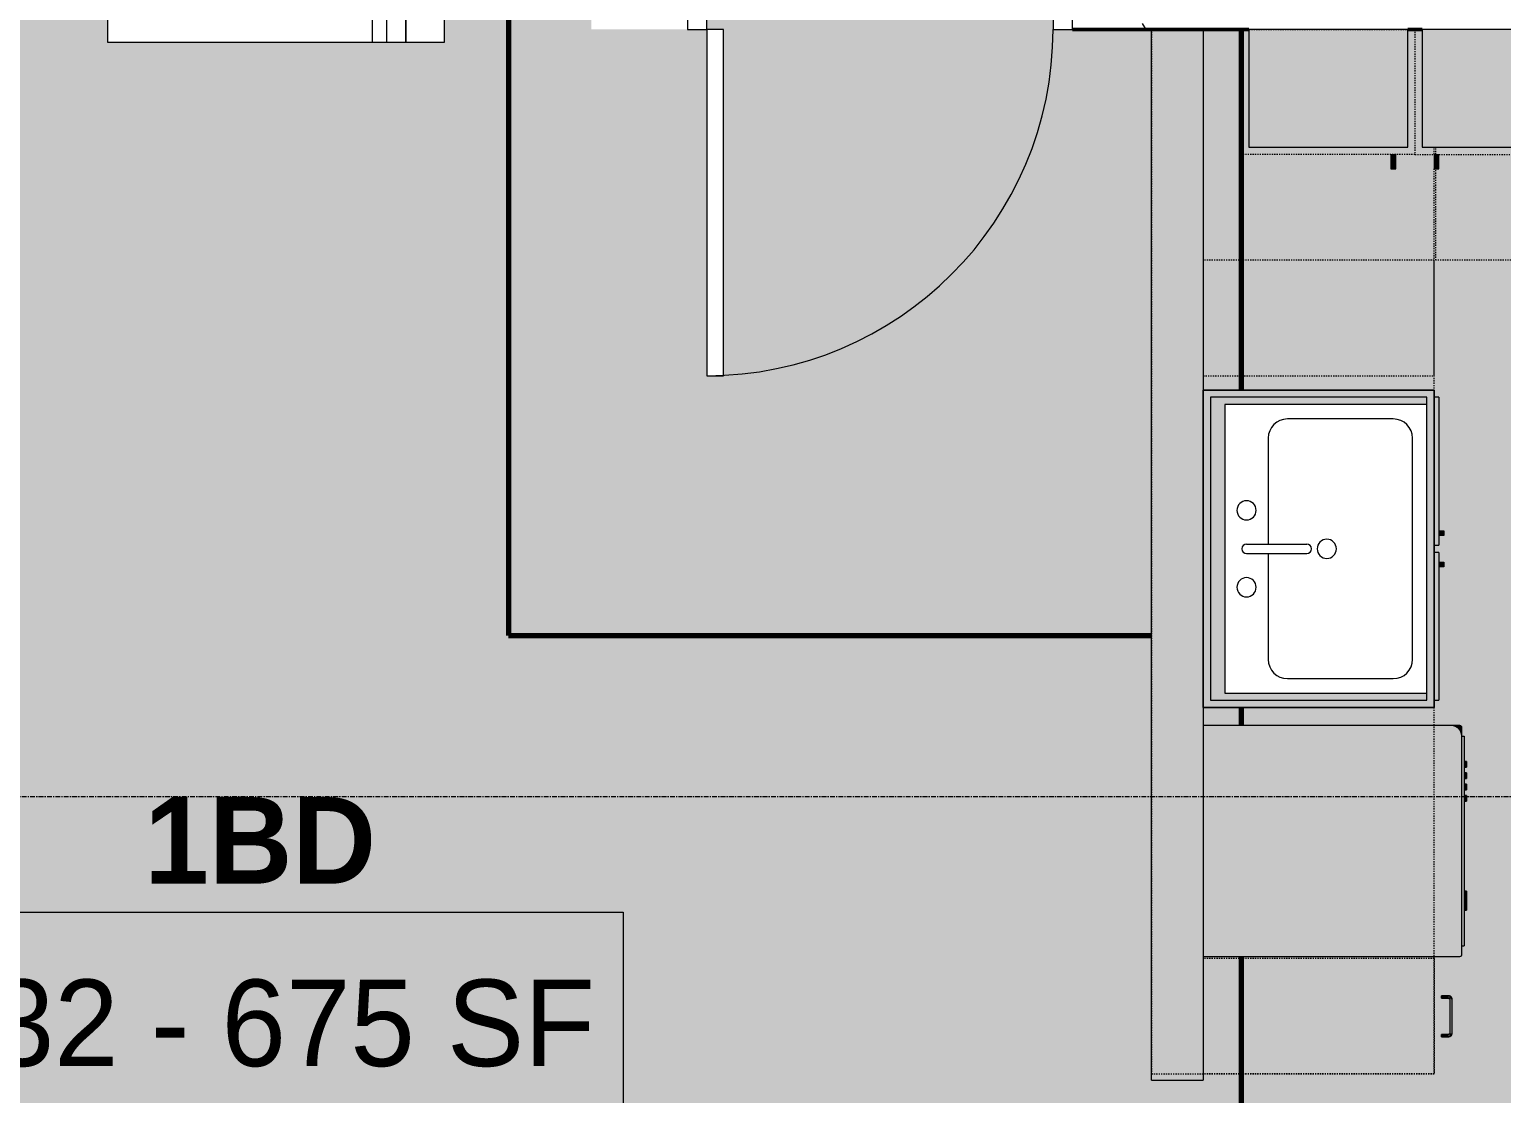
# Model space of a CAD drawing. Header units: inches. Extents: x -4218 to -1814, y 9706 to 12426.
# Drawn here: x -3717.9 to -3564.9, y 11251.4 to 11362 of the extents above; entities that cross this region are included whole.
import ezdxf

# ---------------------------------------------------------------- set-up
doc = ezdxf.new("R2010")
doc.units = ezdxf.units.IN
doc.header["$MEASUREMENT"] = 0
doc.linetypes.add('Dash', pattern=[0.25, 0.125, -0.125])
doc.linetypes.add('Grid Line 1_2_', pattern=[0.875, 0.5, -0.125, 0.125, -0.125])
for name, color, linetype, lineweight in [('0-1', 7, 'Continuous', 5), ('0-2', 10, 'Continuous', 13), ('A-AREA-1', 130, 'Continuous', 70), ('A-AREA-IDEN', 2, 'Continuous', 9), ('A-AREA-PATT-4', 41, 'Continuous', 9), ('A-DOOR', 31, 'Continuous', 13), ('A-DOOR-6', 31, 'Continuous', 20), ('A-DOOR-7', 31, 'Continuous', 9), ('A-DOOR-FRAM', 31, 'Continuous', 20), ('A-WALL-1', 8, 'Continuous', 5), ('A-WALL-3', 10, 'Continuous', 13), ('A-WALL-PATT-6', 111, 'Continuous', 9), ('I-FURN', 30, 'Continuous', 9), ('I-FURN-1', 7, 'Continuous', 9), ('I-WALL-3', 2, 'Continuous', 50), ('P-SANR-FIXT-2', 7, 'Continuous', 9), ('Q-CASE', 31, 'Continuous', 9), ('Q-CASE-1', 9, 'Continuous', 9), ('Q-CASE-3', 7, 'Continuous', 9), ('Q-CASE-4', 7, 'Dash', 9), ('Q-CASE-HDLN-1', 7, 'Dash', 9), ('Q-CASE-HDLN-2', 31, 'Continuous', 9), ('Q-SPCQ-1', 7, 'Continuous', 9), ('Q-SPCQ-2', 55, 'Continuous', 9), ('S-GRID-1', 1, 'Grid Line 1_2_', 9)]:
    doc.layers.add(name, color=color, linetype=linetype, lineweight=lineweight)
doc.styles.add('Century Gothic', font='ufonts.com_century-gothic.ttf', dxfattribs={"height": 9})
doc.styles.add('Century Gothic_B', font='GOTHICB.TTF', dxfattribs={"height": 9})

# ---------------------------------------------------------------- blocks, each defined once
blk = doc.blocks.new('Couch-Both_Arms-Generic - 2-1352635-FLOOR PLAN - 2ND FLOOR')
at = {"layer": 'I-FURN'}
for p, q in [((-24, 13.5), (24, 13.5)), ((24, 13.5), (-24, 13.5)), ((-24, 13.5), (-24, 10)), ((24, 10), (24, 13.5)), ((-24, 11.5), (24, 11.5)), ((-24, 10), (-24, -17.5)), ((-24, 10), (24, 10)), ((-18, -17.5), (-18, 10)), ((18, 10), (18, -17.5)), ((24, -17.5), (24, 10)), ((-24, -17.5), (-18, -17.5)), ((-18, -17.5), (-18, -18.5)), ((18, -18.5), (18, -17.5)), ((18, -17.5), (24, -17.5)), ((-18, -18.5), (18, -18.5))]:
    blk.add_line(p, q, dxfattribs=at)
at = {"layer": 'I-FURN-1'}
for p, q in [((24, 17.5), (-24, 17.5)), ((-24, 17.5), (-24, 13.5)), ((24, 13.5), (24, 17.5))]:
    blk.add_line(p, q, dxfattribs=at)
blk = doc.blocks.new('OD_CW_Countertop - OD_CW_Countertop-2501265-FLOOR PLAN - 2ND FLOOR')
at = {"layer": 'Q-CASE-HDLN-1'}
for p, q in [((109.34, 24), (0.74, 24)), ((0.74, 24), (0.74, -5.38)), ((109.34, 13.88), (109.34, 24)), ((109.34, -4.12), (109.34, -2.62)), ((0.74, -5.38), (94.84, -5.38)), ((96.34, -5.38), (97.09, -5.38))]:
    blk.add_line(p, q, dxfattribs=at)
blk = doc.blocks.new('OD_CW_Countertop - OD_CW_Countertop-2501685-FLOOR PLAN - 2ND FLOOR')
at = {"layer": 'Q-CASE-HDLN-1'}
for p, q in [((0.74, -9.5), (0.74, 0)), ((0.74, 0), (60.56, 0)), ((60.56, 0), (60.56, -9.5)), ((0.74, -11.75), (0.74, -11)), ((60.56, -11), (60.56, -11.75)), ((3.49, -24), (1.99, -24)), ((16.24, -24), (13.99, -24)), ((31.24, -24), (29.74, -24)), ((45.49, -24), (44.74, -24))]:
    blk.add_line(p, q, dxfattribs=at)
blk = doc.blocks.new('Sink Kitchen-Single - 30_ x 21_-366345-FLOOR PLAN - 2ND FLOOR')
at = {"layer": 'P-SANR-FIXT-2'}
for p, q in [((15.62, 10.59), (-14.38, 10.59)), ((-14.38, 10.59), (-14.38, -10.41)), ((15.62, -10.41), (15.62, 10.59)), ((0.12, 8.34), (0.12, 2.09)), ((1.12, 8.34), (1.12, 2.09)), ((0.12, 6.09), (-10.88, 6.09)), ((12.12, 6.09), (1.12, 6.09)), ((-12.88, 4.09), (-12.88, -6.91)), ((14.12, -6.91), (14.12, 4.09)), ((-10.88, -8.91), (12.12, -8.91)), ((-14.38, -10.41), (15.62, -10.41))]:
    blk.add_line(p, q, dxfattribs=at)
for centre, radius, start, end in [((-3.38, 8.34), 1, 360, 180), ((4.62, 8.34), 1, 360, 180), ((-3.38, 8.34), 1, 180, 0), ((0.62, 8.34), 0.5, 360, 180), ((4.62, 8.34), 1, 180, 360), ((-10.88, 4.09), 2, 90, 180), ((12.12, 4.09), 2, 360, 90), ((0.62, 2.09), 0.5, 180, 0), ((0.62, 0), 1, 360, 180), ((0.62, 0), 1, 180, 0), ((-10.88, -6.91), 2, 180, 270), ((12.12, -6.91), 2, 270, 0)]:
    blk.add_arc(centre, radius, start, end, dxfattribs=at)
blk = doc.blocks.new('Dishwasher_15404 - 34_ counter-V56-FLOOR PLAN - 2ND FLOOR')
at = {"layer": 'Q-SPCQ-2'}
for points in [[(0, 0), (26.68, 0), (26.87, 0.2), (26.84, 23.21), (26.68, 23.53), (26.56, 23.69), (26.3, 23.87), (26.08, 23.96), (25.8, 24), (0, 24), (0, 9.03)], [(26.87, 22.93), (26.87, 23.8), (26.82, 23.94), (26.59, 24), (26.08, 23.96), (26.34, 23.86), (26.56, 23.69), (26.73, 23.46), (26.84, 23.21)], [(27.12, 1.09), (27.12, 22.91), (26.87, 22.91), (26.87, 1.09)], [(27.37, 19.69), (27.37, 20.28), (27.12, 20.28), (27.12, 19.69)], [(27.37, 18.51), (27.37, 19.1), (27.12, 19.08), (27.12, 18.51)], [(27.37, 17.33), (27.37, 17.92), (27.12, 17.92), (27.12, 17.33)], [(27.37, 16.15), (27.37, 16.74), (27.12, 16.74), (27.12, 16.15)], [(27.37, 5.81), (27.37, 6.79), (27.12, 6.76), (27.12, 5.81)], [(27.37, 4.82), (27.37, 5.81), (27.12, 5.81), (27.12, 4.82)]]:
    blk.add_hatch(color=256, dxfattribs=at).paths.add_polyline_path(points, flags=0)
at = {"layer": 'Q-SPCQ-1'}
for p, q in [((0, 24), (0, 0)), ((25.8, 24), (0, 24)), ((26.68, 24), (25.8, 24)), ((26.87, 22.93), (26.87, 23.8)), ((26.87, 0.2), (26.87, 22.93)), ((26.87, 22.91), (27.12, 22.91)), ((27.12, 22.91), (27.12, 1.09)), ((27.37, 20.28), (27.12, 20.28)), ((27.37, 20.28), (27.37, 19.69)), ((27.12, 19.69), (27.37, 19.69)), ((27.37, 19.1), (27.12, 19.1)), ((27.12, 18.51), (27.37, 18.51)), ((27.37, 19.1), (27.37, 18.51)), ((27.37, 17.92), (27.12, 17.92)), ((27.12, 17.33), (27.37, 17.33)), ((27.37, 17.92), (27.37, 17.33)), ((27.37, 16.74), (27.12, 16.74)), ((27.12, 16.15), (27.37, 16.15)), ((27.37, 16.74), (27.37, 16.15)), ((27.37, 6.79), (27.12, 6.79)), ((27.37, 6.79), (27.37, 5.81)), ((27.12, 4.82), (27.37, 4.82)), ((27.37, 5.81), (27.37, 4.82)), ((26.87, 1.09), (27.12, 1.09)), ((0, 0), (26.68, 0))]:
    blk.add_line(p, q, dxfattribs=at)
for centre, radius, start, end in [((25.8, 22.93), 1.07, 360, 90), ((26.68, 23.8), 0.197, 0, 90), ((26.68, 0.2), 0.197, 270, 360), ((26.68, 0.2), 0.197, 270, 345)]:
    blk.add_arc(centre, radius, start, end, dxfattribs=at)
blk = doc.blocks.new('300 Series Wall Hung Cabinet_301 - 18_-2356589-FLOOR PLAN - 2ND FLOOR')
at = {"layer": 'Q-CASE-1'}
for points in [[(8.25, -12.44), (8.25, -0.19), (-8.25, -0.19), (-8.25, -12.44), (5.25, -12.44)], [(-6.51, -13.19), (-7, -13.19), (-7, -14.69), (-6.51, -14.69)]]:
    blk.add_hatch(color=256, dxfattribs=at).paths.add_polyline_path(points, flags=0)
at = {"layer": 'Q-CASE-3'}
for p, q in [((8.25, -0.19), (-8.25, -0.19)), ((-8.25, -0.19), (-8.25, -12.44)), ((8.25, -12.44), (8.25, -0.19)), ((-8.25, -12.44), (8.25, -12.44)), ((-7, -13.19), (-6.51, -13.19)), ((-7, -13.19), (-7, -14.69)), ((-6.51, -14.69), (-6.51, -13.19)), ((-7, -14.69), (-6.51, -14.69))]:
    blk.add_line(p, q, dxfattribs=at)
at = {"layer": 'Q-CASE-4'}
for p, q in [((9, -0.19), (-9, -0.19)), ((-9, -0.19), (-9, -13.19)), ((9, -13.19), (9, -0.19)), ((-9, -13.19), (9, -13.19))]:
    blk.add_line(p, q, dxfattribs=at)
blk = doc.blocks.new('Vanity Cabinet-Double Door - 33_-V59-FLOOR PLAN - 2ND FLOOR')
at = {"layer": 'Q-CASE-1'}
for points in [[(-15.76, -13.58), (-15.76, -24), (-15.01, -23.25), (-15.01, -0.75), (-15.76, 0), (-15.76, -0.75)], [(-15.76, 0), (-15.01, -0.75), (16.49, -0.75), (17.24, 0), (-12.5, 0)], [(16.49, -21), (16.49, -23.25), (17.24, -24), (17.24, 0), (16.49, -0.75)], [(-15.01, -22.02), (-15.01, -23.25), (-14.26, -23.25), (-14.26, -2.25), (15.74, -2.25), (15.74, -23.25), (16.49, -23.25), (16.49, -0.75), (-15.01, -0.75), (-15.01, -13.58)], [(-15.76, -24), (17.24, -24), (16.49, -23.25), (-15.01, -23.25), (-15.44, -23.68)], [(-15.01, -24.5), (0.36, -24.5), (0.36, -24), (-15.01, -24)], [(1.11, -24), (1.11, -24.5), (16.49, -24.5), (16.49, -24), (7.61, -24)], [(-1.14, -25), (-0.64, -25), (-0.64, -24.5), (-1.14, -24.5)], [(2.11, -25), (2.61, -25), (2.61, -24.5), (2.11, -24.5)]]:
    blk.add_hatch(color=256, dxfattribs=at).paths.add_polyline_path(points, flags=0)
at = {"layer": 'Q-CASE-3'}
for p, q in [((-15.76, -24), (-15.76, 0)), ((-15.76, 0), (17.24, 0)), ((-15.76, 0), (-15.76, -24)), ((17.24, 0), (-15.76, 0)), ((17.24, 0), (17.24, -24)), ((17.24, -24), (17.24, 0)), ((-15.01, -0.75), (-15.01, -23.25)), ((16.49, -0.75), (-15.01, -0.75)), ((16.49, -23.25), (16.49, -0.75)), ((17.24, -24), (-15.76, -24)), ((-15.76, -24), (17.24, -24)), ((-15.01, -23.25), (-14.26, -23.25)), ((-15.01, -24), (-15.01, -24.5)), ((0.36, -24.5), (0.36, -24)), ((1.11, -24), (1.11, -24.5)), ((15.74, -23.25), (16.49, -23.25)), ((16.49, -24.5), (16.49, -24)), ((0.36, -24.5), (-15.01, -24.5)), ((-1.14, -25), (-1.14, -24.5)), ((-0.64, -25), (-1.14, -25)), ((-0.64, -24.5), (-0.64, -25)), ((16.49, -24.5), (1.11, -24.5)), ((2.11, -25), (2.11, -24.5)), ((2.61, -25), (2.11, -25)), ((2.61, -24.5), (2.61, -25))]:
    blk.add_line(p, q, dxfattribs=at)
blk = doc.blocks.new('Base Cabinet-Single Door - 12_-V37-FLOOR PLAN - 2ND FLOOR')
at = {"layer": 'Q-CASE-4'}
for p, q in [((-5.26, 24), (-5.26, 0)), ((6.74, 24), (-5.26, 24)), ((6.74, 0), (6.74, 24)), ((-5.26, 0), (6.74, 0))]:
    blk.add_line(p, q, dxfattribs=at)
blk = doc.blocks.new('Drawer_Base_Cabinet_3_drawer_12205 - 12_-2354592-FLOOR PLAN - 2ND FLOOR')
at = {"layer": 'Q-CASE'}
for points in [[(-1.29, -25.5), (-1.14, -25.5), (-1.17, -24.75), (-1.38, -24.75), (-1.35, -25.5), (-1.32, -25.5)], [(-1.01, -25.81), (-1.05, -25.69), (-1.32, -25.5), (-1.26, -25.77), (-1.18, -25.78)], [(-1.01, -25.87), (2.49, -25.84), (2.49, -25.62), (-1.01, -25.66), (-1.01, -25.87)], [(2.49, -25.81), (2.76, -25.75), (2.77, -25.5), (2.68, -25.53), (2.49, -25.78)], [(2.74, -25.5), (2.86, -25.5), (2.83, -24.75), (2.62, -24.75), (2.65, -25.5), (2.71, -25.5)]]:
    blk.add_hatch(color=256, dxfattribs=at).paths.add_polyline_path(points, flags=0)
at = {"layer": 'Q-CASE-HDLN-1'}
for p, q in [((6.74, 0), (-5.26, 0)), ((-5.26, -24), (-5.26, 0)), ((6.74, -24), (6.74, 0)), ((6.74, -24), (-5.26, -24))]:
    blk.add_line(p, q, dxfattribs=at)
at = {"layer": 'Q-CASE-HDLN-2'}
for p, q in [((-1.39, -24.75), (-1.39, -25.5)), ((-1.39, -24.75), (-1.38, -24.75)), ((-1.38, -24.75), (-1.39, -24.75)), ((-1.39, -24.75), (-1.39, -25.5)), ((-1.39, -24.75), (-1.38, -24.75)), ((-1.38, -24.75), (-1.39, -24.75)), ((-1.39, -24.75), (-1.39, -25.5)), ((-1.39, -24.75), (-1.14, -24.75)), ((-1.38, -24.75), (-1.39, -24.75)), ((-1.14, -25.5), (-1.14, -24.75)), ((-1.14, -24.75), (-1.14, -24.75)), ((-1.14, -24.75), (-1.14, -24.75)), ((-1.14, -25.5), (-1.14, -24.75)), ((-1.14, -24.75), (-1.14, -24.75)), ((-1.14, -24.75), (-1.14, -24.75)), ((-1.14, -25.5), (-1.14, -24.75)), ((-1.14, -24.75), (-1.14, -24.75)), ((2.49, -25.62), (-1.01, -25.62)), ((-1.01, -25.87), (2.49, -25.87)), ((2.61, -24.75), (2.61, -25.5)), ((2.62, -24.75), (2.61, -24.75)), ((2.61, -24.75), (2.62, -24.75)), ((2.61, -24.75), (2.61, -25.5)), ((2.62, -24.75), (2.61, -24.75)), ((2.61, -24.75), (2.62, -24.75)), ((2.61, -24.75), (2.61, -25.5)), ((2.62, -24.75), (2.61, -24.75)), ((2.61, -24.75), (2.86, -24.75)), ((2.86, -25.5), (2.86, -24.75)), ((2.86, -24.75), (2.86, -24.75)), ((2.86, -24.75), (2.86, -24.75)), ((2.86, -25.5), (2.86, -24.75)), ((2.86, -24.75), (2.86, -24.75)), ((2.86, -24.75), (2.86, -24.75)), ((2.86, -25.5), (2.86, -24.75)), ((2.86, -24.75), (2.86, -24.75))]:
    blk.add_line(p, q, dxfattribs=at)
at = {"layer": 'Q-CASE-HDLN-2', "flags": 128}
for points in [[(-1.39, -25.5), (-1.39, -25.51), (-1.39, -25.53), (-1.38, -25.54), (-1.38, -25.56), (-1.38, -25.57), (-1.38, -25.59), (-1.37, -25.6), (-1.37, -25.62), (-1.36, -25.63), (-1.36, -25.65), (-1.35, -25.66), (-1.34, -25.67), (-1.34, -25.69), (-1.33, -25.7), (-1.32, -25.71), (-1.31, -25.72), (-1.3, -25.74), (-1.29, -25.75), (-1.28, -25.76)], [(-1.39, -25.5), (-1.39, -25.51), (-1.39, -25.53), (-1.38, -25.54), (-1.38, -25.56), (-1.38, -25.57), (-1.38, -25.59), (-1.37, -25.6), (-1.37, -25.62), (-1.36, -25.63), (-1.36, -25.65), (-1.35, -25.66), (-1.34, -25.67), (-1.34, -25.69), (-1.33, -25.7), (-1.32, -25.71), (-1.31, -25.72), (-1.3, -25.74), (-1.29, -25.75), (-1.28, -25.76)], [(-1.39, -25.5), (-1.39, -25.51), (-1.39, -25.53), (-1.38, -25.54), (-1.38, -25.56), (-1.38, -25.57), (-1.38, -25.59), (-1.37, -25.6), (-1.37, -25.62), (-1.36, -25.63), (-1.36, -25.65), (-1.35, -25.66), (-1.34, -25.67), (-1.34, -25.69), (-1.33, -25.7), (-1.32, -25.71), (-1.31, -25.72), (-1.3, -25.74), (-1.29, -25.75), (-1.28, -25.76), (-1.27, -25.77), (-1.26, -25.78), (-1.25, -25.79), (-1.24, -25.8), (-1.23, -25.81), (-1.21, -25.82), (-1.2, -25.82), (-1.19, -25.83), (-1.18, -25.84), (-1.16, -25.84), (-1.15, -25.85), (-1.13, -25.85), (-1.12, -25.86), (-1.11, -25.86), (-1.09, -25.87), (-1.08, -25.87), (-1.06, -25.87), (-1.05, -25.87), (-1.03, -25.87), (-1.02, -25.87), (-1.01, -25.87)], [(-1.26, -25.78), (-1.25, -25.79), (-1.24, -25.8), (-1.23, -25.81), (-1.21, -25.82), (-1.2, -25.82), (-1.19, -25.83), (-1.18, -25.84), (-1.16, -25.84), (-1.15, -25.85), (-1.13, -25.85), (-1.12, -25.86), (-1.11, -25.86), (-1.09, -25.87), (-1.08, -25.87), (-1.06, -25.87), (-1.05, -25.87), (-1.03, -25.87), (-1.02, -25.87), (-1.01, -25.87)], [(-1.26, -25.78), (-1.25, -25.79), (-1.24, -25.8), (-1.23, -25.81), (-1.21, -25.82), (-1.2, -25.82), (-1.19, -25.83), (-1.18, -25.84), (-1.16, -25.84), (-1.15, -25.85), (-1.13, -25.85), (-1.12, -25.86), (-1.11, -25.86), (-1.09, -25.87), (-1.08, -25.87), (-1.06, -25.87), (-1.05, -25.87), (-1.03, -25.87), (-1.02, -25.87), (-1.01, -25.87)], [(-1.01, -25.62), (-1.02, -25.62), (-1.02, -25.62), (-1.03, -25.62), (-1.03, -25.62), (-1.04, -25.62), (-1.04, -25.62), (-1.05, -25.62), (-1.05, -25.62), (-1.06, -25.62), (-1.06, -25.62), (-1.07, -25.61), (-1.07, -25.61), (-1.07, -25.61), (-1.08, -25.61), (-1.08, -25.6), (-1.09, -25.6), (-1.09, -25.6), (-1.09, -25.59), (-1.1, -25.59), (-1.1, -25.59), (-1.11, -25.58), (-1.11, -25.58), (-1.11, -25.58), (-1.11, -25.57), (-1.12, -25.57), (-1.12, -25.56), (-1.12, -25.56), (-1.12, -25.55), (-1.13, -25.55), (-1.13, -25.55), (-1.13, -25.54), (-1.13, -25.54), (-1.13, -25.53), (-1.13, -25.53), (-1.14, -25.52), (-1.14, -25.52), (-1.14, -25.51), (-1.14, -25.51), (-1.14, -25.5), (-1.14, -25.5)], [(-1.01, -25.62), (-1.02, -25.62), (-1.02, -25.62), (-1.03, -25.62), (-1.03, -25.62), (-1.04, -25.62), (-1.04, -25.62), (-1.05, -25.62), (-1.05, -25.62), (-1.06, -25.62), (-1.06, -25.62), (-1.07, -25.61), (-1.07, -25.61), (-1.07, -25.61), (-1.08, -25.61), (-1.08, -25.6), (-1.09, -25.6), (-1.09, -25.6), (-1.09, -25.59), (-1.1, -25.59), (-1.1, -25.59), (-1.11, -25.58), (-1.11, -25.58), (-1.11, -25.58), (-1.11, -25.57), (-1.12, -25.57), (-1.12, -25.56), (-1.12, -25.56), (-1.12, -25.55), (-1.13, -25.55), (-1.13, -25.55), (-1.13, -25.54), (-1.13, -25.54), (-1.13, -25.53), (-1.13, -25.53), (-1.14, -25.52), (-1.14, -25.52), (-1.14, -25.51), (-1.14, -25.51), (-1.14, -25.5), (-1.14, -25.5)], [(-1.01, -25.62), (-1.02, -25.62), (-1.02, -25.62), (-1.03, -25.62), (-1.03, -25.62), (-1.04, -25.62), (-1.04, -25.62), (-1.05, -25.62), (-1.05, -25.62), (-1.06, -25.62), (-1.06, -25.62), (-1.07, -25.61), (-1.07, -25.61), (-1.07, -25.61), (-1.08, -25.61), (-1.08, -25.6), (-1.09, -25.6), (-1.09, -25.6), (-1.09, -25.59), (-1.1, -25.59), (-1.1, -25.59), (-1.11, -25.58), (-1.11, -25.58), (-1.11, -25.58), (-1.11, -25.57), (-1.12, -25.57), (-1.12, -25.56), (-1.12, -25.56), (-1.12, -25.55), (-1.13, -25.55), (-1.13, -25.55), (-1.13, -25.54), (-1.13, -25.54), (-1.13, -25.53), (-1.13, -25.53), (-1.14, -25.52), (-1.14, -25.52), (-1.14, -25.51), (-1.14, -25.51), (-1.14, -25.5), (-1.14, -25.5)], [(2.61, -25.5), (2.61, -25.5), (2.61, -25.51), (2.61, -25.51), (2.61, -25.52), (2.61, -25.52), (2.61, -25.53), (2.61, -25.53), (2.61, -25.54), (2.6, -25.54), (2.6, -25.55), (2.6, -25.55), (2.6, -25.56), (2.6, -25.56), (2.59, -25.57), (2.59, -25.57), (2.59, -25.57), (2.58, -25.58), (2.58, -25.58), (2.58, -25.59), (2.57, -25.59), (2.57, -25.59), (2.57, -25.6), (2.56, -25.6), (2.56, -25.6), (2.56, -25.61), (2.55, -25.61), (2.55, -25.61), (2.54, -25.61), (2.54, -25.61), (2.53, -25.62), (2.53, -25.62), (2.52, -25.62), (2.52, -25.62), (2.51, -25.62), (2.51, -25.62), (2.5, -25.62), (2.5, -25.62), (2.49, -25.62), (2.49, -25.62)], [(2.61, -25.5), (2.61, -25.5), (2.61, -25.51), (2.61, -25.51), (2.61, -25.52), (2.61, -25.52), (2.61, -25.53), (2.61, -25.53), (2.61, -25.54), (2.6, -25.54), (2.6, -25.55), (2.6, -25.55), (2.6, -25.56), (2.6, -25.56), (2.59, -25.57), (2.59, -25.57), (2.59, -25.57), (2.58, -25.58), (2.58, -25.58), (2.58, -25.59), (2.57, -25.59), (2.57, -25.59), (2.57, -25.6), (2.56, -25.6), (2.56, -25.6), (2.56, -25.61), (2.55, -25.61), (2.55, -25.61), (2.54, -25.61), (2.54, -25.61), (2.53, -25.62), (2.53, -25.62), (2.52, -25.62), (2.52, -25.62), (2.51, -25.62), (2.51, -25.62), (2.5, -25.62), (2.5, -25.62), (2.49, -25.62), (2.49, -25.62)], [(2.49, -25.87), (2.5, -25.87), (2.52, -25.87), (2.53, -25.87), (2.55, -25.87), (2.56, -25.87), (2.58, -25.86), (2.59, -25.86), (2.61, -25.86), (2.62, -25.85), (2.63, -25.85), (2.65, -25.84), (2.66, -25.83), (2.67, -25.83), (2.69, -25.82), (2.7, -25.81), (2.71, -25.8), (2.72, -25.79), (2.73, -25.78), (2.75, -25.77), (2.76, -25.76), (2.77, -25.75), (2.78, -25.74), (2.79, -25.73), (2.79, -25.72), (2.8, -25.7), (2.81, -25.69), (2.82, -25.68), (2.83, -25.66), (2.83, -25.65), (2.84, -25.64), (2.84, -25.62), (2.85, -25.61), (2.85, -25.59), (2.85, -25.58), (2.86, -25.56), (2.86, -25.55), (2.86, -25.53), (2.86, -25.52), (2.86, -25.5), (2.86, -25.5)], [(2.61, -25.5), (2.61, -25.5), (2.61, -25.51), (2.61, -25.51), (2.61, -25.52), (2.61, -25.52), (2.61, -25.53), (2.61, -25.53), (2.61, -25.54), (2.6, -25.54), (2.6, -25.55), (2.6, -25.55), (2.6, -25.56), (2.6, -25.56), (2.59, -25.57), (2.59, -25.57), (2.59, -25.57), (2.58, -25.58), (2.58, -25.58), (2.58, -25.59), (2.57, -25.59), (2.57, -25.59), (2.57, -25.6), (2.56, -25.6), (2.56, -25.6), (2.56, -25.61), (2.55, -25.61), (2.55, -25.61), (2.54, -25.61), (2.54, -25.61), (2.53, -25.62), (2.53, -25.62), (2.52, -25.62), (2.52, -25.62), (2.51, -25.62), (2.51, -25.62), (2.5, -25.62), (2.5, -25.62), (2.49, -25.62), (2.49, -25.62), (2.49, -25.62)], [(2.49, -25.87), (2.5, -25.87), (2.52, -25.87), (2.53, -25.87), (2.55, -25.87), (2.56, -25.87), (2.58, -25.86), (2.59, -25.86), (2.61, -25.86), (2.62, -25.85), (2.63, -25.85), (2.65, -25.84), (2.66, -25.83), (2.67, -25.83), (2.69, -25.82), (2.7, -25.81), (2.71, -25.8), (2.72, -25.79), (2.73, -25.78), (2.75, -25.77)], [(2.49, -25.87), (2.5, -25.87), (2.52, -25.87), (2.53, -25.87), (2.55, -25.87), (2.56, -25.87), (2.58, -25.86), (2.59, -25.86), (2.61, -25.86), (2.62, -25.85), (2.63, -25.85), (2.65, -25.84), (2.66, -25.83), (2.67, -25.83), (2.69, -25.82), (2.7, -25.81), (2.71, -25.8), (2.72, -25.79), (2.73, -25.78), (2.75, -25.77)], [(2.77, -25.75), (2.78, -25.74), (2.79, -25.73), (2.79, -25.72), (2.8, -25.7), (2.81, -25.69), (2.82, -25.68), (2.83, -25.66), (2.83, -25.65), (2.84, -25.64), (2.84, -25.62), (2.85, -25.61), (2.85, -25.59), (2.85, -25.58), (2.86, -25.56), (2.86, -25.55), (2.86, -25.53), (2.86, -25.52), (2.86, -25.5), (2.86, -25.5)], [(2.77, -25.75), (2.78, -25.74), (2.79, -25.73), (2.79, -25.72), (2.8, -25.7), (2.81, -25.69), (2.82, -25.68), (2.83, -25.66), (2.83, -25.65), (2.84, -25.64), (2.84, -25.62), (2.85, -25.61), (2.85, -25.59), (2.85, -25.58), (2.86, -25.56), (2.86, -25.55), (2.86, -25.53), (2.86, -25.52), (2.86, -25.5), (2.86, -25.5)]]:
    blk.add_lwpolyline(points, dxfattribs=at)
blk = doc.blocks.new('300 Series Wall Hung Cabinet_301 - 18_-2356570-FLOOR PLAN - 2ND FLOOR')
at = {"layer": 'Q-CASE-1'}
for points in [[(-7, 13.19), (-6.51, 13.19), (-6.51, 14.69), (-7, 14.69)], [(-8.25, 12.44), (-8.25, 0.19), (8.25, 0.19), (8.25, 12.44), (-4.25, 12.44)]]:
    blk.add_hatch(color=256, dxfattribs=at).paths.add_polyline_path(points, flags=0)
at = {"layer": 'Q-CASE-3'}
for p, q in [((-6.51, 14.69), (-7, 14.69)), ((-7, 14.69), (-7, 13.19)), ((-6.51, 13.19), (-6.51, 14.69)), ((8.25, 12.44), (-8.25, 12.44)), ((-8.25, 12.44), (-8.25, 0.19)), ((-6.51, 13.19), (-7, 13.19)), ((8.25, 0.19), (8.25, 12.44)), ((-8.25, 0.19), (8.25, 0.19))]:
    blk.add_line(p, q, dxfattribs=at)
at = {"layer": 'Q-CASE-4'}
for p, q in [((-9, 0.19), (-9, 13.19)), ((-9, 13.19), (9, 13.19)), ((9, 13.19), (9, 0.19)), ((9, 0.19), (-9, 0.19))]:
    blk.add_line(p, q, dxfattribs=at)
blk = doc.blocks.new('CTR - 1st Phase - Unit Layouts_rvt-1-FLOOR PLAN - 2ND FLOOR')
at = {"layer": 'A-WALL-1'}
blk.add_hatch(color=256, dxfattribs=at).paths.add_polyline_path([(-3599.23, 11252.76), (-3595.92, 11252.76), (-3595.92, 11361.99), (-3601.3, 11361.99), (-3601.3, 11252.76)], flags=0)
at = {"layer": 'A-AREA-1'}
for p, q in [((-3668.12, 11372.79), (-3668.12, 11298.99)), ((-3591.97, 11361.99), (-3591.97, 11324.49)), ((-3668.12, 11298.99), (-3601.3, 11298.99)), ((-3591.97, 11291.49), (-3591.97, 11289.61)), ((-3591.97, 11265.61), (-3591.97, 11197.2))]:
    blk.add_line(p, q, dxfattribs=at)
at = {"layer": 'A-WALL-3'}
for p, q in [((-3601.3, 11252.76), (-3601.3, 11361.99)), ((-3595.92, 11361.99), (-3595.92, 11324.49)), ((-3595.92, 11291.49), (-3595.92, 11289.61)), ((-3595.92, 11265.61), (-3595.92, 11252.76)), ((-3601.3, 11252.76), (-3595.92, 11252.76))]:
    blk.add_line(p, q, dxfattribs=at)
at = {"layer": '0-2'}
for name, p, rotation in [('Couch-Both_Arms-Generic - 2-1352635-FLOOR PLAN - 2ND FLOOR', (-3692.29, 11384.66), 269.999999999964), ('OD_CW_Countertop - OD_CW_Countertop-2501265-FLOOR PLAN - 2ND FLOOR', (-3577.3, 11252.65), 89.9999999999827), ('300 Series Wall Hung Cabinet_301 - 18_-2356570-FLOOR PLAN - 2ND FLOOR', (-3582.92, 11362.18), 180), ('OD_CW_Countertop - OD_CW_Countertop-2501685-FLOOR PLAN - 2ND FLOOR', (-3511.19, 11337.99), 180), ('Base Cabinet-Single Door - 12_-V37-FLOOR PLAN - 2ND FLOOR', (-3595.92, 11332.73), 270.0000000000103), ('Vanity Cabinet-Double Door - 33_-V59-FLOOR PLAN - 2ND FLOOR', (-3595.92, 11307.25), 90.00000000001064), ('Sink Kitchen-Single - 30_ x 21_-366345-FLOOR PLAN - 2ND FLOOR', (-3583.08, 11307.37), 89.99999999998276), ('Drawer_Base_Cabinet_3_drawer_12205 - 12_-2354592-FLOOR PLAN - 2ND FLOOR', (-3595.92, 11258.65), 90.00000000001064)]:
    blk.add_blockref(name, p, dxfattribs=dict(at, rotation=rotation))
for name, p in [('300 Series Wall Hung Cabinet_301 - 18_-2356589-FLOOR PLAN - 2ND FLOOR', (-3564.92, 11362.18)), ('Dishwasher_15404 - 34_ counter-V56-FLOOR PLAN - 2ND FLOOR', (-3595.92, 11265.61))]:
    blk.add_blockref(name, p, dxfattribs=at)
blk = doc.blocks.new('CTR - 1st Phase - Shell_rvt-1-FLOOR PLAN - 2ND FLOOR')
at = {"layer": 'S-GRID-1'}
blk.add_line((-1814.21, 11282.19), (-4168.71, 11282.19), dxfattribs=at)
blk = doc.blocks.new('HOLLOW METAL - UNIT DOOR-2125825-FLOOR PLAN - 2ND FLOOR')
at = {"layer": 'A-DOOR-6'}
for p, q in [((18, 40.25), (16.25, 40.25)), ((16.25, 40.25), (16.25, 4.25)), ((18, 4.25), (18, 40.25)), ((16.25, 4.25), (18, 4.25))]:
    blk.add_line(p, q, dxfattribs=at)
at = {"layer": 'A-DOOR-7'}
blk.add_arc((18, 4.25), 36, 90, 180, dxfattribs=at)
at = {"layer": 'A-DOOR-FRAM'}
for p, q in [((-18, 4.25), (-20, 4.25)), ((-20, 4.25), (-20, -3.75)), ((-18, 2.3125), (-18, 4.25)), ((18, 4.25), (18, 2.3125)), ((20, 4.25), (18, 4.25)), ((20, -3.75), (20, 4.25)), ((-17.375, 2.3125), (-18, 2.3125)), ((-17.375, -1.8125), (-17.375, 2.3125)), ((18, 2.3125), (17.375, 2.3125)), ((17.375, 2.3125), (17.375, -1.8125)), ((-18, -3.75), (-18, -1.8125)), ((-18, -1.8125), (-17.375, -1.8125)), ((17.375, -1.8125), (18, -1.8125)), ((18, -1.8125), (18, -3.75)), ((-20, -3.75), (-18, -3.75)), ((18, -3.75), (20, -3.75))]:
    blk.add_line(p, q, dxfattribs=at)

msp = doc.modelspace()

# ---------------------------------------------------------------- hatches: boundary and pattern name
at = {"layer": 'A-AREA-PATT-4'}
h = msp.add_hatch(color=256, dxfattribs=at)
h.paths.add_polyline_path([(-3647.52374, 11361.9894), (-3645.77374, 11361.9894), (-3645.77374, 11325.9894), (-3647.52374, 11325.9894), (-3647.52374, 11361.85606)], flags=0)
h.paths.add_polyline_path([(-3851.84874, 11129.1894), (-3795.9646, 11129.1894), (-3795.9646, 11209.1894), (-3717.9646, 11209.1894), (-3717.9646, 11129.1894), (-3653.2146, 11129.1894), (-3653.2146, 11130.9394), (-3648.4646, 11130.9394), (-3648.4646, 11129.1894), (-3555.37105, 11129.1894), (-3555.37105, 11136.91562), (-3555.24408, 11137.88003), (-3554.87183, 11138.77873), (-3554.27967, 11139.55045), (-3553.50794, 11140.14262), (-3552.60925, 11140.51487), (-3551.56852, 11140.64184), (-3550.25649, 11140.64184), (-3550.60421, 11143.66562), (-3551.79596, 11144.66562), (-3552.36273, 11145.66562), (-3552.63067, 11146.66562), (-3552.80767, 11147.66942), (-3552.89483, 11148.66562), (-3552.72052, 11150.65801), (-3552.18258, 11152.66562), (-3551.45464, 11154.66562), (-3550.52202, 11156.66562), (-3549.13459, 11158.66562), (-3548.13459, 11159.66562), (-3547.26857, 11160.16562), (-3545.89483, 11160.66562), (-3544.89483, 11160.66562), (-3543.52109, 11160.16562), (-3542.65506, 11159.66562), (-3541.65506, 11158.66562), (-3540.26763, 11156.66562), (-3539.33502, 11154.66562), (-3538.60708, 11152.66562), (-3538.06914, 11150.65801), (-3537.89671, 11148.64411), (-3538.06914, 11147.17514), (-3538.15898, 11146.66562), (-3538.42693, 11145.66562), (-3538.9937, 11144.66562), (-3540.18545, 11143.66562), (-3540.53317, 11140.64184), (-3539.14483, 11140.64184), (-3538.18041, 11140.51487), (-3537.28172, 11140.14262), (-3536.50999, 11139.55045), (-3535.91783, 11138.77873), (-3535.54557, 11137.88003), (-3535.41861, 11136.91562), (-3535.41861, 11129.1894), (-3487.92374, 11129.1894), (-3487.92374, 11151.70029), (-3523.92374, 11151.70029), (-3523.92374, 11156.45029), (-3487.92374, 11156.45029), (-3487.92374, 11192.45029), (-3609.72374, 11192.45029), (-3609.72374, 11197.20029), (-3521.12374, 11197.20029), (-3521.12374, 11199.23173), (-3516.37374, 11199.23173), (-3516.37374, 11197.20029), (-3487.92374, 11197.20029), (-3487.92374, 11229.85673), (-3516.37374, 11229.85673), (-3516.37374, 11229.23173), (-3521.12374, 11229.23173), (-3521.12374, 11234.60673), (-3517.16583, 11234.60673), (-3517.16583, 11270.35673), (-3487.92374, 11270.35673), (-3487.92374, 11283.41579), (-3488.29874, 11283.41579), (-3488.29874, 11283.35673), (-3512.29874, 11283.35673), (-3512.29874, 11313.35673), (-3488.29874, 11313.35673), (-3488.29874, 11313.29768), (-3487.92374, 11313.29768), (-3487.92374, 11318.2394), (-3489.92374, 11318.2394), (-3489.92374, 11315.85673), (-3511.92374, 11315.85673), (-3511.92374, 11315.35673), (-3512.46681, 11315.35673), (-3512.51606, 11315.57311), (-3512.58911, 11315.73896), (-3512.62672, 11316.02125), (-3512.67374, 11316.10673), (-3512.67374, 11322.48599), (-3513.42374, 11322.51834), (-3513.42374, 11322.54423), (-3513.69161, 11322.60673), (-3513.76213, 11322.85673), (-3513.79874, 11322.85673), (-3513.76213, 11326.35673), (-3513.73624, 11326.35673), (-3513.64374, 11326.62996), (-3513.42374, 11326.69512), (-3513.42374, 11326.72747), (-3512.67374, 11326.72747), (-3512.67374, 11333.23173), (-3512.5999, 11333.41101), (-3512.56243, 11333.68677), (-3512.47509, 11333.90808), (-3512.46681, 11333.98173), (-3511.92374, 11333.98173), (-3511.92374, 11333.35673), (-3489.92374, 11333.35673), (-3489.92374, 11331.7394), (-3487.92374, 11331.7394), (-3487.92374, 11333.7394), (-3500.17374, 11333.7394), (-3500.17374, 11347.2394), (-3487.92374, 11347.2394), (-3487.92374, 11361.9894), (-3502.67374, 11361.9894), (-3502.67374, 11349.7394), (-3513.17374, 11349.7394), (-3513.17374, 11361.9894), (-3514.67374, 11361.9894), (-3514.67374, 11349.7394), (-3525.17374, 11349.7394), (-3525.17374, 11361.9894), (-3527.42374, 11361.9894), (-3527.42374, 11349.7394), (-3540.92374, 11349.7394), (-3540.92374, 11361.9894), (-3542.42374, 11361.9894), (-3542.42374, 11349.7394), (-3555.92374, 11349.7394), (-3555.92374, 11361.9894), (-3556.67374, 11361.9894), (-3556.67374, 11349.7394), (-3573.17374, 11349.7394), (-3573.17374, 11361.9894), (-3574.67374, 11361.9894), (-3574.67374, 11349.7394), (-3591.17374, 11349.7394), (-3591.17374, 11361.9894), (-3595.92374, 11361.9894), (-3595.92374, 11324.4894), (-3571.92374, 11324.4894), (-3571.92374, 11323.7394), (-3571.42374, 11323.7394), (-3571.42374, 11309.8644), (-3570.92374, 11309.8644), (-3570.92374, 11309.3644), (-3571.42374, 11309.3644), (-3571.42374, 11308.3644), (-3571.92374, 11308.3644), (-3571.92374, 11307.6144), (-3571.42374, 11307.6144), (-3571.42374, 11306.6144), (-3570.92374, 11306.6144), (-3570.92374, 11306.1144), (-3571.42374, 11306.1144), (-3571.42374, 11292.2394), (-3571.92374, 11292.2394), (-3571.92374, 11291.4894), (-3595.92374, 11291.4894), (-3595.92374, 11289.6144), (-3569.19234, 11289.59234), (-3569.10639, 11289.55674), (-3569.04874, 11289.41755), (-3569.02766, 11288.52146), (-3568.79874, 11288.52146), (-3568.79874, 11285.89829), (-3568.54874, 11285.89829), (-3568.54874, 11285.30774), (-3568.79874, 11285.30774), (-3568.79874, 11284.71719), (-3568.54874, 11284.69557), (-3568.54874, 11284.12664), (-3568.79874, 11284.12664), (-3568.79874, 11283.53609), (-3568.54874, 11283.53609), (-3568.54874, 11282.94553), (-3568.79874, 11282.94553), (-3568.79874, 11282.35498), (-3568.54874, 11282.35498), (-3568.54874, 11281.76443), (-3568.79874, 11281.76443), (-3568.79874, 11272.40694), (-3568.54874, 11272.3734), (-3568.54874, 11270.43844), (-3568.79874, 11270.43844), (-3568.79874, 11266.70734), (-3569.04874, 11266.70734), (-3569.05544, 11265.7603), (-3569.24559, 11265.6144), (-3595.92374, 11265.6144), (-3595.92374, 11252.7644), (-3601.29874, 11252.7644), (-3601.29874, 11361.9894), (-3611.52374, 11361.9894), (-3611.52374, 11363.9269), (-3612.14874, 11363.9269), (-3612.14874, 11365.9894), (-3646.89874, 11365.9894), (-3646.89874, 11363.9269), (-3647.52374, 11363.9269), (-3647.52374, 11361.9894), (-3659.52374, 11361.9894), (-3659.52374, 11426.6144), (-3827.32374, 11426.6144), (-3827.32374, 11425.7644), (-3851.84874, 11425.7644), (-3851.84874, 11249.9394), (-3723.9646, 11249.9394), (-3723.9646, 11245.1894), (-3821.57374, 11245.1894), (-3821.57374, 11241.31471), (-3826.32374, 11241.31471), (-3826.32374, 11245.1894), (-3851.84874, 11245.1894), (-3851.84874, 11236.18971), (-3829.53624, 11236.18971), (-3829.53624, 11208.31471), (-3851.84874, 11208.31471), (-3851.84874, 11207.7394), (-3826.32374, 11207.7394), (-3826.32374, 11211.31471), (-3821.57374, 11211.31471), (-3821.57374, 11202.9894), (-3851.84874, 11202.9894), (-3851.84874, 11137.05415)], flags=0)
h.paths.add_polyline_path([(-3709.67792, 11129.6894), (-3716.03276, 11129.6894), (-3716.03276, 11147.6894), (-3698.03276, 11147.6894), (-3698.03276, 11129.6894), (-3708.90177, 11129.6894)], flags=0)
h.paths.add_polyline_path([(-3801.83528, 11129.6894), (-3817.9646, 11129.6894), (-3817.9646, 11147.6894), (-3799.9646, 11147.6894), (-3799.9646, 11129.6894)], flags=0)
h.paths.add_polyline_path([(-3527.03793, 11130.70029), (-3527.12166, 11130.70029), (-3527.12166, 11154.70029), (-3527.37166, 11154.70029), (-3527.37166, 11155.93426), (-3527.54874, 11155.93426), (-3527.54874, 11157.43426), (-3527.37166, 11157.4446), (-3527.37166, 11172.70029), (-3527.12166, 11172.70029), (-3527.10037, 11175.70029), (-3525.87166, 11175.70029), (-3525.87166, 11172.70029), (-3525.62166, 11172.70029), (-3525.62166, 11154.70029), (-3525.87166, 11154.70029), (-3525.89296, 11130.70029), (-3526.9386, 11130.70029)], flags=0)
h.paths.add_polyline_path([(-3519.17374, 11131.8894), (-3523.92374, 11131.8894), (-3523.92374, 11133.70029), (-3519.17374, 11133.70029), (-3519.17374, 11133.09063)], flags=0)
h.paths.add_polyline_path([(-3582.34815, 11132.0644), (-3596.31626, 11132.0644), (-3596.9633, 11132.14958), (-3597.56626, 11132.39933), (-3598.08402, 11132.79663), (-3598.48132, 11133.3144), (-3598.73107, 11133.91735), (-3598.81626, 11134.5644), (-3598.81626, 11146.06636), (-3598.7031, 11146.92587), (-3598.37134, 11147.7268), (-3597.76259, 11148.47673), (-3597.15582, 11148.94232), (-3596.31626, 11149.27916), (-3595.49539, 11149.38723), (-3582.63122, 11149.38723), (-3581.63122, 11149.22898), (-3580.88122, 11148.91832), (-3580.15634, 11148.3621), (-3579.60013, 11147.63723), (-3579.25048, 11146.7931), (-3579.13122, 11145.88723), (-3579.13122, 11134.5644), (-3579.22956, 11133.88557), (-3579.46615, 11133.3144), (-3579.86345, 11132.79663), (-3580.38122, 11132.39933), (-3580.98417, 11132.14958), (-3581.63122, 11132.0644)], flags=0)
h.paths.add_polyline_path([(-3653.2146, 11164.9394), (-3653.2146, 11171.1894), (-3681.9646, 11171.1894), (-3681.9646, 11191.85795), (-3682.7146, 11191.85795), (-3682.7146, 11194.35795), (-3681.9646, 11194.35795), (-3681.9646, 11216.60795), (-3680.5896, 11216.60795), (-3680.5896, 11236.60795), (-3681.9646, 11236.60795), (-3681.9646, 11236.85795), (-3682.7146, 11236.85795), (-3682.7146, 11239.35795), (-3681.9646, 11239.35795), (-3681.9646, 11245.1894), (-3687.9646, 11245.1894), (-3687.9646, 11249.9394), (-3648.4646, 11249.90286), (-3648.4646, 11197.20029), (-3645.72374, 11197.20029), (-3645.72374, 11192.45029), (-3648.4646, 11192.45029), (-3648.4646, 11164.9394), (-3649.3396, 11164.9394), (-3649.3396, 11200.9394), (-3652.3396, 11200.9394), (-3652.3396, 11164.9394), (-3652.5896, 11164.9394)], flags=0)
h.paths.add_polyline_path([(-3527.54874, 11174.20029), (-3527.54874, 11175.70029), (-3527.22314, 11175.70029), (-3527.22314, 11174.20029)], flags=0)
h.paths.add_polyline_path([(-3676.37801, 11175.9394), (-3653.2146, 11175.9394), (-3653.2146, 11245.1894), (-3677.2146, 11245.1894), (-3677.2146, 11239.35795), (-3676.4646, 11239.35795), (-3676.4646, 11236.85795), (-3677.2146, 11236.85795), (-3677.2146, 11236.60795), (-3679.2146, 11236.60795), (-3679.2146, 11214.60795), (-3680.5896, 11214.60795), (-3680.5896, 11194.60795), (-3677.2146, 11194.60795), (-3677.2146, 11194.35795), (-3676.4646, 11194.35795), (-3676.4646, 11191.85795), (-3677.2146, 11191.85795), (-3677.2146, 11175.9394)], flags=0)
h.paths.add_polyline_path([(-3489.31752, 11200.32529), (-3515.31752, 11200.32529), (-3515.31752, 11225.32529), (-3489.31752, 11225.32529)], flags=0)
h.paths.add_polyline_path([(-3570.42374, 11257.26866), (-3571.17374, 11257.30101), (-3571.17374, 11257.51014), (-3570.42374, 11257.47778), (-3570.39447, 11257.42301), (-3570.26213, 11257.6394), (-3570.29874, 11257.6394), (-3570.26213, 11261.1394), (-3570.20635, 11261.16779), (-3570.42374, 11261.30101), (-3570.42374, 11261.26866), (-3571.17374, 11261.30101), (-3571.17374, 11261.51014), (-3570.42374, 11261.47778), (-3570.42374, 11261.4519), (-3570.15586, 11261.3894), (-3570.08535, 11261.1394), (-3570.04874, 11261.1394), (-3570.08535, 11257.6394), (-3570.11124, 11257.6394), (-3570.20374, 11257.36617), (-3570.42374, 11257.30101), (-3570.42374, 11257.28114)], flags=0)
h.paths.add_polyline_path([(-3803.78698, 11321.3394), (-3803.78698, 11356.3394), (-3797.78698, 11356.3394), (-3797.78698, 11357.3394), (-3725.78698, 11357.3394), (-3725.78698, 11356.3394), (-3719.78698, 11356.3394), (-3719.78698, 11321.3394), (-3801.83528, 11321.3394)], flags=0)
h.paths.add_polyline_path([(-3513.42374, 11322.63908), (-3513.42374, 11322.72747), (-3512.67374, 11322.72747), (-3512.67374, 11326.48599), (-3513.42374, 11326.51834), (-3513.453, 11326.57312), (-3513.58535, 11326.35673), (-3513.54874, 11326.35673), (-3513.58535, 11322.85673), (-3513.64112, 11322.82834), (-3513.45704, 11322.66808)], flags=0)
h.paths.add_polyline_path([(-3502.42299, 11334.9894), (-3502.42299, 11335.47784), (-3500.92374, 11335.47784), (-3500.92374, 11334.9894), (-3501.92419, 11334.9894)], flags=0)
h.paths.add_polyline_path([(-3571.43529, 11347.49014), (-3571.92374, 11347.49014), (-3571.92374, 11348.9894), (-3571.43529, 11348.9894), (-3571.43529, 11347.98895)], flags=0)
h.paths.add_polyline_path([(-3576.41218, 11347.49014), (-3576.41218, 11348.9894), (-3575.92374, 11348.9894), (-3575.92374, 11347.49014)], flags=0)
h.paths.add_polyline_path([(-3539.18529, 11347.49014), (-3539.67374, 11347.49014), (-3539.67374, 11348.9894), (-3539.18529, 11348.9894), (-3539.18529, 11347.98895)], flags=0)
h.paths.add_polyline_path([(-3544.16218, 11347.49014), (-3544.16218, 11348.9894), (-3543.67374, 11348.9894), (-3543.67374, 11347.49014)], flags=0)
h.paths.add_polyline_path([(-3516.41218, 11347.49014), (-3516.41218, 11348.9894), (-3515.92374, 11348.9894), (-3515.92374, 11347.49014)], flags=0)
h.paths.add_polyline_path([(-3511.92374, 11347.49014), (-3511.92374, 11348.9894), (-3511.43529, 11348.9894), (-3511.43529, 11347.49014)], flags=0)
h.paths.add_polyline_path([(-3682.28698, 11360.6644), (-3709.78698, 11360.6644), (-3709.78698, 11366.6644), (-3710.78698, 11366.6644), (-3710.78698, 11402.6644), (-3709.78698, 11402.6644), (-3709.78698, 11408.6644), (-3674.78698, 11408.6644), (-3674.78698, 11360.6644), (-3678.78698, 11360.6644)], flags=0)
h.paths.add_polyline_path([(-3820.69461, 11360.6644), (-3848.78698, 11360.6644), (-3848.78698, 11408.6644), (-3813.78698, 11408.6644), (-3813.78698, 11402.6644), (-3812.78698, 11402.6644), (-3812.78698, 11366.6644), (-3813.78698, 11366.6644), (-3813.78698, 11360.6644)], flags=0)
h.paths.add_polyline_path([(-3739.61381, 11405.58259), (-3739.61381, 11405.6144), (-3740.27671, 11405.6144), (-3740.27671, 11409.6144), (-3776.27671, 11409.6144), (-3776.27671, 11405.6144), (-3794.27671, 11405.6144), (-3794.27671, 11421.7394), (-3722.27671, 11421.7394), (-3722.27671, 11405.6144), (-3739.27671, 11405.58259)], flags=0)
at = {"layer": 'A-WALL-PATT-6'}
h = msp.add_hatch(dxfattribs=at)
h.set_pattern_fill('FP_1', color=256, style=0, pattern_type=2)
h.set_pattern_definition([(0, (0, 0), (30.72, 7.68), [1.267, -21.773, 1.267, -21.773, -122.88]), (0, (0, 0), (30.72, 7.68), [-46.08, 1.267, -44.813, 1.267, -21.773, -53.76]), (0, (0, 0), (30.72, 7.68), [-115.2, 1.267, -14.093, 1.267, -37.133]), (120, (11.52, 3.84), (-22.011075, 22.7643004), [1.267, -21.773, 1.267, -21.773, -122.88]), (120, (11.52, 3.84), (-22.011075, 22.7643004), [-46.08, 1.267, -44.813, 1.267, -21.773, -53.76]), (120, (11.52, 3.84), (-22.011075, 22.7643004), [-115.2, 1.267, -14.093, 1.267, -37.133]), (240, (15.36, 19.2), (-8.708925, -30.4443004), [1.267, -21.773, 1.267, -21.773, -122.88]), (240, (15.36, 19.2), (-8.708925, -30.4443004), [-46.08, 1.267, -44.813, 1.267, -21.773, -53.76]), (240, (15.36, 19.2), (-8.708925, -30.4443004), [-115.2, 1.267, -14.093, 1.267, -37.133])])
h.paths.add_polyline_path([(-3595.92374, 11361.9894), (-3487.29874, 11361.9894), (-3487.29874, 11362.6144), (-3609.52374, 11362.6144), (-3609.52374, 11361.9894), (-3599.23178, 11361.9894)], flags=0)
h.paths.add_polyline_path([(-3649.88265, 11361.9894), (-3649.52374, 11361.9894), (-3649.52374, 11362.6144), (-3659.52374, 11362.6144), (-3659.52374, 11361.9894), (-3652.77374, 11361.9894)], flags=0)

# ---------------------------------------------------------------- linework, layer by layer
at = {"layer": 'A-AREA-IDEN', "flags": 128}
msp.add_lwpolyline([(-3731.71919, 11270.20501), (-3656.21368, 11270.20501), (-3656.21368, 11248.70894), (-3731.71919, 11248.70894)], close=True, dxfattribs=at)
at = {"layer": 'I-WALL-3'}
for p, q in [((-3609.52374, 11361.9894), (-3591.17374, 11361.9894)), ((-3574.67374, 11361.9894), (-3573.17374, 11361.9894))]:
    msp.add_line(p, q, dxfattribs=at)

# ---------------------------------------------------------------- block references
at = {"layer": '0-1'}
for name in ['CTR - 1st Phase - Shell_rvt-1-FLOOR PLAN - 2ND FLOOR', 'CTR - 1st Phase - Unit Layouts_rvt-1-FLOOR PLAN - 2ND FLOOR']:
    msp.add_blockref(name, (0, 0), dxfattribs=at)
at = {"layer": 'A-DOOR', "rotation": 180}
msp.add_blockref('HOLLOW METAL - UNIT DOOR-2125825-FLOOR PLAN - 2ND FLOOR', (-3629.52374, 11366.2394), dxfattribs=at)

# ---------------------------------------------------------------- texts
at = {"layer": 'A-AREA-IDEN', "char_height": 9, "attachment_point": 1}
for s, insert, width, style in [('1BD', (-3705.96644, 11282.17316), 28.785, 'Century Gothic_B'), ('232 - 675 SF', (-3728.71919, 11263.20501), 83.931, 'Century Gothic')]:
    msp.add_mtext(s, dxfattribs=dict(at, insert=insert, width=width, style=style))

doc.saveas('drawing.dxf')
